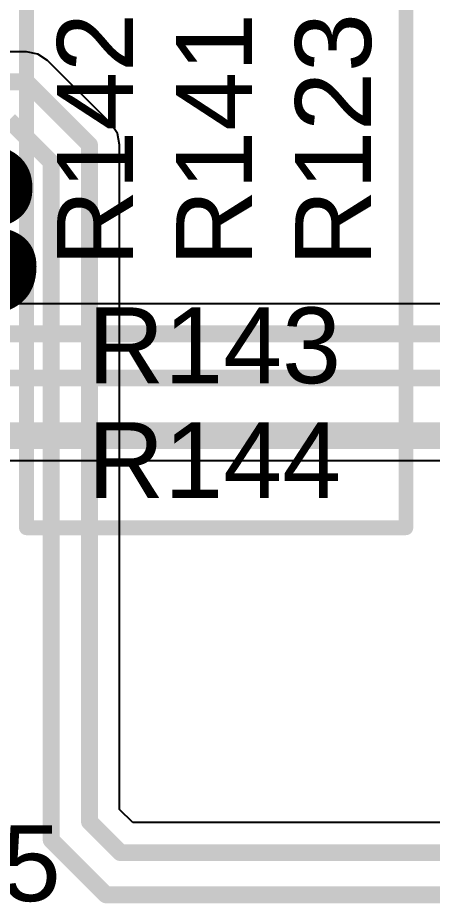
# Model space of a CAD drawing. Header units: inches. Extents: x -11 to 5428, y 0 to 5423.
# Drawn here: x 294.08 to 299.07, y 49.39 to 60.07 of the extents above; entities that cross this region are included whole.
import ezdxf

# ---------------------------------------------------------------- set-up
doc = ezdxf.new("R2010")
doc.units = ezdxf.units.IN
for name, color, linetype in [('Bottom Layer', 5, 'Continuous'), ('Dimension', 6, 'Continuous'), ('Top Layer', 1, 'Continuous'), ('Top Overlay', 2, 'Continuous')]:
    doc.layers.add(name, color=color, linetype=linetype)
doc.styles.add('Arial', font='', dxfattribs={"height": 0.2})
doc.styles.add('Arial_Bold', font='', dxfattribs={"height": 0.2})
doc.styles.get('Arial').set_extended_font_data('Arial')
doc.styles.get('Arial_Bold').set_extended_font_data('Arial', bold=True)

msp = doc.modelspace()

# ---------------------------------------------------------------- linework, layer by layer
at = {"layer": 'Bottom Layer'}
for p, q in [((304.546, 56.624), (283.832, 56.624)), ((292.245, 54.731), (303.608, 54.731))]:
    msp.add_line(p, q, dxfattribs=at)
for points in [[(283.411, 56.261, 0.203, 0.203, 0), (304.546, 56.261, 0.203, 0.203, 0)], [(286.409, 55.727, 0.203, 0.203, 0), (304.064, 55.727, 0.203, 0.203, 0)], [(288.209, 55.093, 0.203, 0.203, 0), (303.758, 55.093, 0.203, 0.203, 0)]]:
    msp.add_lwpolyline(points, format="xyseb", dxfattribs=at)
at = {"layer": 'Dimension'}
msp.add_lwpolyline([(0, 55, 0.254, 0.254, 0), (344, 55, 0.254, 0.254, 0)], format="xyseb", dxfattribs=at)
at = {"layer": 'Top Layer'}
for p, q in [((294.182, 59.663), (287.265, 59.663)), ((294.321, 59.636), (294.182, 59.663)), ((294.182, 59.663), (294.182, 59.663)), ((294.438, 59.557), (294.321, 59.636)), ((295.199, 58.796), (294.438, 59.557)), ((295.278, 58.679), (295.199, 58.796)), ((295.199, 58.796), (295.199, 58.796)), ((295.305, 58.54), (295.278, 58.679)), ((295.305, 50.525), (295.305, 58.54)), ((295.465, 50.366), (295.305, 50.525)), ((303.79, 50.366), (295.465, 50.366))]:
    msp.add_line(p, q, dxfattribs=at)
for points in [[(287.265, 59.301, 0.203, 0.203, 0), (294.182, 59.301, 0.203, 0.203, 0)], [(294.182, 59.301, 0.203, 0.203, 0), (294.943, 58.54, 0.203, 0.203, 0)], [(293.973, 58.839, 0.203, 0.203, 0), (294.481, 58.33, 0.203, 0.203, 0)], [(294.943, 50.375, 0.203, 0.203, 0), (294.943, 58.54, 0.203, 0.203, 0)], [(294.481, 50.155, 0.203, 0.203, 0), (294.481, 58.33, 0.203, 0.203, 0)], [(294.943, 50.375, 0.203, 0.203, 0), (295.315, 50.003, 0.203, 0.203, 0)], [(294.481, 50.155, 0.203, 0.203, 0), (295.142, 49.493, 0.203, 0.203, 0)], [(295.315, 50.003, 0.203, 0.203, 0), (303.79, 50.003, 0.203, 0.203, 0)], [(295.142, 49.493, 0.203, 0.203, 0), (303.591, 49.493, 0.203, 0.203, 0)]]:
    msp.add_lwpolyline(points, format="xyseb", dxfattribs=at)
for points in [[(294.131, 59.301, 0.102, 0.102, 1), (294.233, 59.301, 0.102, 0.102, 1)], [(294.131, 59.301, 0.102, 0.102, 1), (294.233, 59.301, 0.102, 0.102, 1)], [(294.892, 58.54, 0.102, 0.102, 1), (294.993, 58.54, 0.102, 0.102, 1)], [(294.892, 58.54, 0.102, 0.102, 1), (294.993, 58.54, 0.102, 0.102, 1)], [(294.43, 58.33, 0.102, 0.102, 1), (294.532, 58.33, 0.102, 0.102, 1)], [(294.43, 58.33, 0.102, 0.102, 1), (294.532, 58.33, 0.102, 0.102, 1)], [(294.892, 50.375, 0.102, 0.102, 1), (294.993, 50.375, 0.102, 0.102, 1)], [(294.892, 50.375, 0.102, 0.102, 1), (294.993, 50.375, 0.102, 0.102, 1)], [(294.43, 50.155, 0.102, 0.102, 1), (294.532, 50.155, 0.102, 0.102, 1)], [(294.43, 50.155, 0.102, 0.102, 1), (294.532, 50.155, 0.102, 0.102, 1)], [(295.264, 50.003, 0.102, 0.102, 1), (295.365, 50.003, 0.102, 0.102, 1)], [(295.264, 50.003, 0.102, 0.102, 1), (295.365, 50.003, 0.102, 0.102, 1)], [(295.092, 49.493, 0.102, 0.102, 1), (295.193, 49.493, 0.102, 0.102, 1)], [(295.092, 49.493, 0.102, 0.102, 1), (295.193, 49.493, 0.102, 0.102, 1)]]:
    msp.add_lwpolyline(points, format="xyseb", close=True, dxfattribs=at)
at = {"layer": 'Top Overlay'}
for points in [[(294.183, 53.921, 0.178, 0.178, 0), (294.183, 60.661, 0.178, 0.178, 0)], [(298.755, 53.921, 0.178, 0.178, 0), (298.755, 60.661, 0.178, 0.178, 0)], [(294.183, 53.921, 0.178, 0.178, 0), (298.755, 53.921, 0.178, 0.178, 0)]]:
    msp.add_lwpolyline(points, format="xyseb", dxfattribs=at)
for points in [[(294.138, 53.921, 0.0889, 0.0889, 1), (294.227, 53.921, 0.0889, 0.0889, 1)], [(294.138, 53.921, 0.0889, 0.0889, 1), (294.227, 53.921, 0.0889, 0.0889, 1)], [(298.71, 53.921, 0.0889, 0.0889, 1), (298.799, 53.921, 0.0889, 0.0889, 1)], [(298.71, 53.921, 0.0889, 0.0889, 1), (298.799, 53.921, 0.0889, 0.0889, 1)]]:
    msp.add_lwpolyline(points, format="xyseb", close=True, dxfattribs=at)

# ---------------------------------------------------------------- texts
for s, height, rotation, style, p in [('R142', 0.9144, 90, 'Arial', (295.466, 57.076)), ('R141', 0.9144, 90, 'Arial', (296.901, 57.076)), ('R123', 0.9144, 90, 'Arial', (298.335, 57.076)), ('3', 2, 360, 'Arial_Bold', (292.851, 56.52))]:
    msp.add_text(s, height=height, rotation=rotation, dxfattribs=dict(at, style=style)).set_placement(p)
at = {"layer": 'Top Overlay', "style": 'Arial'}
for s, p in [('R143', (294.92, 55.665)), ('R144', (294.92, 54.28)), ('C45', (292.253, 49.418))]:
    msp.add_text(s, height=0.9144, dxfattribs=at).set_placement(p)

doc.saveas('drawing.dxf')
